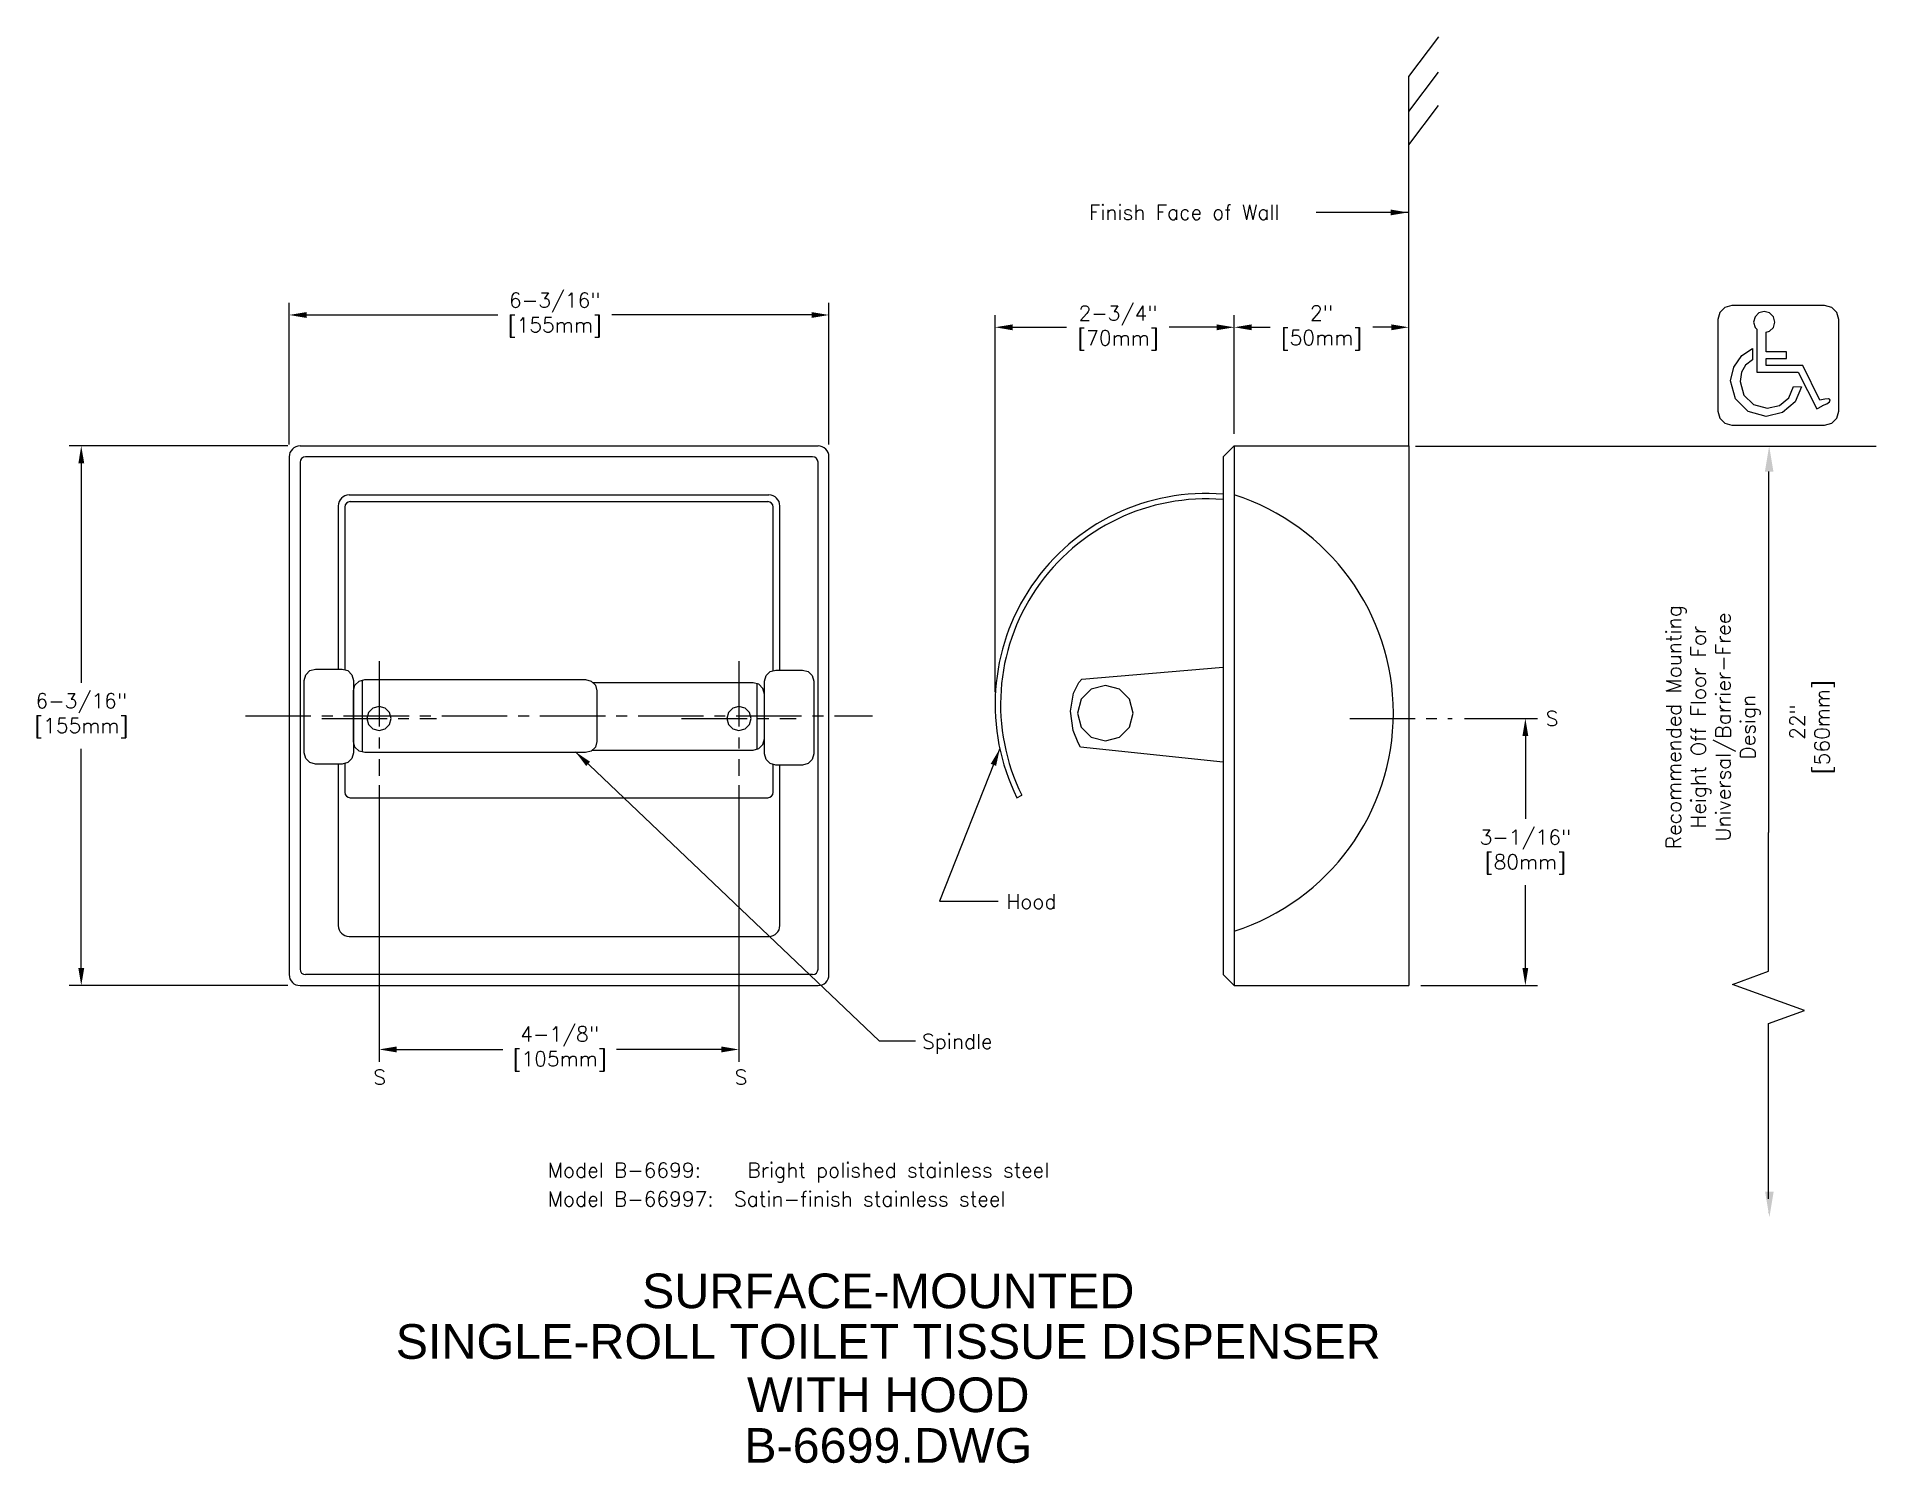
# Model space of a CAD drawing. Extents: x 40.4 to 61.5, y 1 to 17.3.
import ezdxf
from ezdxf.enums import TextEntityAlignment as Align

# ---------------------------------------------------------------- set-up
doc = ezdxf.new("R2010")
doc.units = 0
doc.header["$MEASUREMENT"] = 0
doc.header["$PDMODE"] = 35
doc.header["$PDSIZE"] = 0.000315
doc.linetypes.add('CENTER2', pattern=[1.125, 0.75, -0.125, 0.125, -0.125])
doc.layers.get('0').update_dxf_attribs({"linetype": 'CONTINUOUS'})
doc.layers.get('DEFPOINTS').update_dxf_attribs({"linetype": 'CONTINUOUS'})
for name, color, linetype in [('DETAIL', 4, 'CONTINUOUS'), ('DIM', 1, 'CONTINUOUS'), ('TEXT', 2, 'CONTINUOUS')]:
    doc.layers.add(name, color=color, linetype=linetype)
doc.styles.add('ARIAL_5', font='arial.ttf', dxfattribs={"height": 5})
doc.styles.add('DIM_S_5', font='simplex.shx', dxfattribs={"height": 0.17})
doc.styles.add('DIM_S_8', font='simplex.shx', dxfattribs={"height": 0.375})
doc.dimstyles.new('DIM_S_7', dxfattribs={"dimtxt": 0.12, "dimasz": 0.2, "dimexe": 0.14, "dimexo": 0.14, "dimgap": 0.09375, "dimtad": 1, "dimtih": 1, "dimtoh": 1, "dimdec": 4, "dimrnd": 0.0625, "dimzin": 0, "dimtxsty": 'DIM_S_5', "dimcen": 0.09375, "dimaunit": 1, "dimazin": 3, "dimtfac": 1, "dimtdec": 4, "dimtofl": 0, "dimtmove": 0, "dimatfit": 3, "dimtolj": 1, "dimtzin": 0})

# ---------------------------------------------------------------- blocks, each defined once
blk = doc.blocks.new('TBLK_TX')
blk = doc.blocks.new('*D2')
at = {"color": 0, "linetype": 'BYBLOCK'}
for p, q in [((30.004, 10.443), (30.004, 14.768)), ((32.745, 13.408), (32.745, 14.768)), ((30.204, 14.628), (30.824, 14.628)), ((32.545, 14.628), (31.999, 14.628))]:
    blk.add_line(p, q, dxfattribs=at)
for points in [[(30.204, 14.661), (30.204, 14.594), (30.004, 14.628)], [(32.545, 14.661), (32.545, 14.594), (32.745, 14.628)]]:
    blk.add_solid(points, dxfattribs=at)
at = {"layer": 'DEFPOINTS', "color": 0, "linetype": 'BYBLOCK'}
for p in [(32.745, 14.628), (32.745, 13.268), (30.004, 10.303)]:
    blk.add_point(p, dxfattribs=at)
at = {"color": 0, "linetype": 'BYBLOCK', "insert": (31.412, 14.619), "char_height": 0.17, "attachment_point": 5, "style": 'DIM_S_5'}
blk.add_mtext('\\A1;2-3/4"\\P[70mm]', dxfattribs=at)
blk = doc.blocks.new('*D3')
at = {"color": 0, "linetype": 'BYBLOCK'}
for p, q in [((54.149, 12.797), (54.149, 14.157)), ((56.149, 12.797), (56.149, 14.157)), ((54.349, 14.017), (54.561, 14.017)), ((55.949, 14.017), (55.736, 14.017))]:
    blk.add_line(p, q, dxfattribs=at)
for points in [[(54.349, 14.05), (54.349, 13.983), (54.149, 14.017)], [(55.949, 14.05), (55.949, 13.983), (56.149, 14.017)]]:
    blk.add_solid(points, dxfattribs=at)
at = {"layer": 'DEFPOINTS', "color": 0, "linetype": 'BYBLOCK'}
for p in [(56.149, 14.017), (54.149, 12.657), (56.149, 12.657)]:
    blk.add_point(p, dxfattribs=at)
at = {"color": 0, "linetype": 'BYBLOCK', "insert": (55.149, 14.011), "char_height": 0.17, "attachment_point": 5, "style": 'DIM_S_5'}
blk.add_mtext('\\A1;2"\\P[50mm]', dxfattribs=at)
blk = doc.blocks.new('*D4')
at = {"color": 0, "linetype": 'BYBLOCK'}
for p, q in [((43.315, 12.672), (43.315, 14.298)), ((43.515, 14.158), (45.708, 14.158)), ((49.303, 14.158), (47.013, 14.158)), ((49.503, 12.672), (49.503, 14.298))]:
    blk.add_line(p, q, dxfattribs=at)
for points in [[(43.515, 14.191), (43.515, 14.124), (43.315, 14.158)], [(49.303, 14.191), (49.303, 14.124), (49.503, 14.158)]]:
    blk.add_solid(points, dxfattribs=at)
at = {"layer": 'DEFPOINTS', "color": 0, "linetype": 'BYBLOCK'}
for p in [(49.503, 14.158), (43.315, 12.532), (49.503, 12.532)]:
    blk.add_point(p, dxfattribs=at)
at = {"color": 0, "linetype": 'BYBLOCK', "insert": (46.36, 14.157), "char_height": 0.17, "attachment_point": 5, "style": 'DIM_S_5'}
blk.add_mtext('\\A1;6-3/16"\\P[155mm]', dxfattribs=at)
blk = doc.blocks.new('*D5')
at = {"color": 0, "linetype": 'BYBLOCK'}
for p, q in [((44.346, 8.766), (44.346, 5.596)), ((48.471, 8.766), (48.471, 5.596)), ((44.546, 5.736), (45.763, 5.736)), ((48.271, 5.736), (47.067, 5.736))]:
    blk.add_line(p, q, dxfattribs=at)
for points in [[(44.546, 5.77), (44.546, 5.703), (44.346, 5.736)], [(48.271, 5.77), (48.271, 5.703), (48.471, 5.736)]]:
    blk.add_solid(points, dxfattribs=at)
at = {"layer": 'DEFPOINTS', "color": 0, "linetype": 'BYBLOCK'}
for p in [(44.346, 8.906), (48.471, 8.906), (48.471, 5.736)]:
    blk.add_point(p, dxfattribs=at)
at = {"color": 0, "linetype": 'BYBLOCK', "insert": (46.415, 5.743), "char_height": 0.17, "attachment_point": 5, "style": 'DIM_S_5'}
blk.add_mtext('\\A1;4-1/8"\\P[105mm]', dxfattribs=at)
blk = doc.blocks.new('*D6')
at = {"color": 0, "linetype": 'BYBLOCK'}
for p, q in [((56.789, 9.532), (57.626, 9.532)), ((57.486, 9.332), (57.486, 8.381)), ((57.486, 6.669), (57.486, 7.619)), ((56.289, 6.469), (57.626, 6.469))]:
    blk.add_line(p, q, dxfattribs=at)
for points in [[(57.453, 9.332), (57.519, 9.332), (57.486, 9.532)], [(57.453, 6.669), (57.519, 6.669), (57.486, 6.469)]]:
    blk.add_solid(points, dxfattribs=at)
at = {"layer": 'DEFPOINTS', "color": 0, "linetype": 'BYBLOCK'}
for p in [(56.649, 9.532), (56.149, 6.469), (57.486, 6.469)]:
    blk.add_point(p, dxfattribs=at)
at = {"color": 0, "linetype": 'BYBLOCK', "insert": (57.486, 8), "char_height": 0.17, "attachment_point": 5, "style": 'DIM_S_5'}
blk.add_mtext('\\A1;3-1/16"\\P[80mm]', dxfattribs=at)
blk = doc.blocks.new('*D7')
at = {"color": 0, "linetype": 'BYBLOCK'}
for p, q in [((43.3, 12.657), (40.792, 12.657)), ((40.932, 12.457), (40.932, 9.941)), ((40.932, 6.669), (40.932, 9.184)), ((43.3, 6.469), (40.792, 6.469))]:
    blk.add_line(p, q, dxfattribs=at)
for points in [[(40.899, 12.457), (40.966, 12.457), (40.932, 12.657)], [(40.899, 6.669), (40.966, 6.669), (40.932, 6.469)]]:
    blk.add_solid(points, dxfattribs=at)
at = {"layer": 'DEFPOINTS', "color": 0, "linetype": 'BYBLOCK'}
for p in [(43.44, 12.657), (40.932, 6.469), (43.44, 6.469)]:
    blk.add_point(p, dxfattribs=at)
at = {"color": 0, "linetype": 'BYBLOCK', "insert": (40.932, 9.563), "char_height": 0.17, "attachment_point": 5, "style": 'DIM_S_5'}
blk.add_mtext('\\A1;\\fSimplex|b0|i0|c0|p0;6-3/16"\\P[155mm]', dxfattribs=at)
blk = doc.blocks.new('ADA')
at = {"layer": 'DETAIL', "linetype": 'CONTINUOUS'}
for p, q in [((1.017, 0.853), (0.492, 0.853)), ((1.261, 0.358), (1.017, 0.853)), ((1.215, 0.235), (1.3, 0.278)), ((1.3, 0.278), (1.299, 0.282))]:
    blk.add_line(p, q, dxfattribs=at)
for points in [[(1.328, 0), (1.431, 0.028), (1.503, 0.1), (1.531, 0.202), (1.531, 1.514), (1.503, 1.616), (1.431, 1.688), (1.328, 1.716), (0, 1.716), (-0.102, 1.688), (-0.175, 1.616), (-0.203, 1.514), (-0.203, 0.202), (-0.175, 0.1), (-0.102, 0.028), (0, 0)], [(0.997, 0.551), (0.905, 0.333), (0.727, 0.181), (0.491, 0.125), (0.233, 0.194), (0.049, 0.378), (-0.021, 0.635), (0.026, 0.833), (0.142, 1), (0.293, 1.1), (0.295, 0.934), (0.193, 0.86), (0.137, 0.758), (0.12, 0.624), (0.172, 0.431), (0.31, 0.294), (0.504, 0.242), (0.68, 0.282), (0.814, 0.393), (0.883, 0.555)]]:
    blk.add_lwpolyline(points, close=True, dxfattribs=at)
for points in [[(0.492, 1.332), (0.54, 1.345), (0.595, 1.4), (0.616, 1.477), (0.595, 1.554), (0.54, 1.609), (0.463, 1.629), (0.386, 1.609), (0.331, 1.554), (0.31, 1.477), (0.331, 1.4), (0.355, 1.376)], [(0.355, 1.376), (0.355, 0.757)], [(0.492, 1.051), (0.492, 1.332)], [(0.492, 0.955), (0.78, 0.955), (0.78, 1.051), (0.492, 1.051)], [(0.492, 0.853), (0.492, 0.955)], [(0.355, 0.757), (0.492, 0.757)], [(0.492, 0.757), (0.948, 0.757)], [(0.948, 0.757), (1.215, 0.235)], [(1.299, 0.282), (1.359, 0.307), (1.398, 0.335), (1.407, 0.361), (1.382, 0.375), (1.329, 0.374), (1.261, 0.358)]]:
    blk.add_lwpolyline(points, dxfattribs=at)

msp = doc.modelspace()

# ---------------------------------------------------------------- linework, layer by layer
at = {"layer": 'DETAIL', "linetype": 'CONTINUOUS'}
for p, q in [((56.14851, 16.89368), (56.49278, 17.34793)), ((56.14851, 16.49241), (56.49071, 16.94393)), ((56.14851, 12.6566), (56.14851, 16.89368)), ((56.14851, 16.10995), (56.49071, 16.56147)), ((43.44011, 12.6566), (49.37777, 12.6566)), ((54.14851, 12.6566), (54.02351, 12.5316)), ((54.14851, 12.6566), (54.14851, 6.4691)), ((54.14851, 12.6566), (56.14851, 12.6566)), ((56.14851, 12.6566), (56.14851, 6.4691)), ((43.31511, 12.5316), (43.31511, 6.5941)), ((43.44011, 12.4691), (43.44011, 6.6566)), ((49.31527, 12.5316), (43.50261, 12.5316)), ((49.37777, 6.6566), (49.37777, 12.4691)), ((49.50277, 6.5941), (49.50277, 12.5316)), ((54.02351, 12.5316), (54.02351, 6.5941)), ((44.00261, 12.0941), (48.81527, 12.0941)), ((43.87761, 11.9691), (43.87761, 10.09737)), ((43.95386, 11.95535), (43.95386, 10.08926)), ((44.01636, 12.01785), (48.80153, 12.01785)), ((48.86403, 10.07881), (48.86403, 11.95535)), ((48.94027, 10.08692), (48.94027, 11.9691)), ((43.87761, 9.00758), (43.87761, 7.1566)), ((43.95386, 9.01568), (43.95386, 8.68527)), ((48.86403, 8.68527), (48.86403, 9.00524)), ((48.94027, 7.1566), (48.94027, 8.99713)), ((51.65709, 8.62277), (51.71314, 8.6504)), ((44.01636, 8.62277), (48.80153, 8.62277)), ((44.00261, 7.0316), (48.81527, 7.0316)), ((49.31527, 6.5941), (43.50261, 6.5941)), ((54.14851, 6.4691), (54.02351, 6.5941)), ((43.44011, 6.4691), (49.37777, 6.4691)), ((54.14851, 6.4691), (56.14851, 6.4691))]:
    msp.add_line(p, q, dxfattribs=at)
at = {"layer": 'DETAIL', "linetype": 'CENTER2'}
for p, q in [((44.34644, 10.18817), (44.34644, 8.87513)), ((48.47144, 10.18817), (48.47144, 8.87513)), ((42.81511, 9.56285), (50.00277, 9.56285)), ((43.68898, 9.53159), (45.00393, 9.53159)), ((47.81398, 9.53159), (49.12893, 9.53159)), ((55.47242, 9.5316), (56.64851, 9.5316))]:
    msp.add_line(p, q, dxfattribs=at)
at = {"layer": 'DETAIL', "linetype": 'CONTINUOUS'}
for points in [[(43.61784, 9.00758), (43.55201, 9.02525), (43.50524, 9.07169), (43.48744, 9.13703), (43.48744, 9.96784), (43.50524, 10.03321), (43.55201, 10.07968), (43.61784, 10.09737), (43.92182, 10.09737), (43.98764, 10.07968), (44.03441, 10.03321), (44.05221, 9.96784), (44.05221, 9.13703), (44.03441, 9.07169), (43.98764, 9.02525), (43.92182, 9.00758)], [(44.18261, 9.13935), (44.11678, 9.15702), (44.07001, 9.20344), (44.05221, 9.26875), (44.05221, 9.84769), (44.07001, 9.91302), (44.11678, 9.95948), (44.18261, 9.97717), (46.71305, 9.97717), (46.77888, 9.95948), (46.82566, 9.91302), (46.84347, 9.84769), (46.84347, 9.26875), (46.82566, 9.20344), (46.77888, 9.15702), (46.71305, 9.13935)], [(48.89418, 8.99713), (48.8284, 9.01481), (48.78162, 9.06127), (48.76381, 9.12658), (48.76381, 9.95744), (48.78162, 10.02278), (48.8284, 10.06923), (48.89418, 10.08692), (49.19817, 10.08692), (49.26399, 10.06923), (49.31076, 10.02278), (49.32856, 9.95744), (49.32856, 9.12658), (49.31076, 9.06127), (49.26399, 9.01481), (49.19817, 8.99713)], [(44.27611, 9.65141), (44.22613, 9.60163), (44.2071, 9.5316), (44.22613, 9.46159), (44.27611, 9.41184), (44.34644, 9.39292), (44.41679, 9.41184), (44.46678, 9.46159), (44.4858, 9.5316), (44.46678, 9.60163), (44.41679, 9.65141), (44.34644, 9.67035)], [(48.40111, 9.65141), (48.35113, 9.60163), (48.3321, 9.5316), (48.35113, 9.46159), (48.40111, 9.41184), (48.47144, 9.39292), (48.54179, 9.41184), (48.59178, 9.46159), (48.6108, 9.5316), (48.59178, 9.60163), (48.54179, 9.65141), (48.47144, 9.67035)]]:
    msp.add_lwpolyline(points, close=True, dxfattribs=at)
for points in [[(44.15211, 9.96897), (44.15279, 9.14735)], [(48.63341, 9.16876), (48.69923, 9.18645), (48.74601, 9.23291), (48.76381, 9.29823), (48.76381, 9.81152), (48.74601, 9.87685), (48.69923, 9.92331), (48.63341, 9.94099), (46.7975, 9.94099)], [(48.67465, 9.92992), (48.67532, 9.18002)], [(54.02351, 9.0311), (52.38786, 9.20171), (52.35884, 9.2515), (52.3044, 9.39287), (52.27352, 9.61382), (52.30513, 9.82305), (52.36675, 9.9426), (52.4024, 9.98311), (54.02351, 10.12089)], [(52.67159, 9.90912), (52.51054, 9.86585), (52.39605, 9.75219), (52.35247, 9.5923)], [(52.99068, 9.5923), (52.94713, 9.75219), (52.83267, 9.86585), (52.67159, 9.90912)], [(52.35247, 9.5923), (52.39605, 9.4324), (52.51054, 9.31874), (52.67159, 9.27548)], [(52.67159, 9.27548), (52.83267, 9.31874), (52.94713, 9.4324), (52.99068, 9.5923)], [(46.79071, 9.16876), (48.63341, 9.16876)]]:
    msp.add_lwpolyline(points, dxfattribs=at)
for centre, radius, start, end in [((43.44011, 12.5316), 0.125, 90, 180), ((49.37777, 12.5316), 0.125, 0, 90), ((43.50261, 12.4691), 0.0625, 90, 180), ((49.31527, 12.4691), 0.0625, 0, 90), ((44.00261, 11.9691), 0.125, 90, 180), ((48.81527, 11.9691), 0.125, 0, 90), ((53.82685, 9.69243), 2.4191, 85.336893, 206.242718), ((53.82685, 9.69243), 2.3566, 85.336893, 206.242718), ((53.34843, 9.59405), 2.62491, 287.746447, 72.253553), ((44.01636, 11.95535), 0.0625, 90, 180), ((48.80153, 11.95535), 0.0625, 0, 90), ((44.01636, 8.68527), 0.0625, 180, 270), ((48.80153, 8.68527), 0.0625, 270, 0), ((44.00261, 7.1566), 0.125, 180, 270), ((48.81527, 7.1566), 0.125, 270, 0), ((43.44011, 6.5941), 0.125, 180, 270), ((43.50261, 6.6566), 0.0625, 180, 270), ((49.31527, 6.6566), 0.0625, 270, 0), ((49.37777, 6.5941), 0.125, 270, 0)]:
    msp.add_arc(centre, radius, start, end, dxfattribs=at)
at = {"layer": 'DIM', "linetype": 'CONTINUOUS'}
for p, q in [((56.22849, 12.65491), (61.50799, 12.65491)), ((60.27392, 12.36295), (60.27392, 8.22549)), ((60.27392, 6.63263), (60.27392, 8.22549)), ((60.27392, 4.49279), (60.27392, 6.03263))]:
    msp.add_line(p, q, dxfattribs=at)
msp.add_lwpolyline([(60.27392, 4.02404), (60.27392, 6.03263), (60.68605, 6.18263), (59.8618, 6.48263), (60.27392, 6.63263), (60.27392, 8.22549)], dxfattribs=at)
msp.add_point((60.27392, 3.86779), dxfattribs=at)
for points in [[(60.23211, 12.36295), (60.32984, 12.36295), (60.28098, 12.65614)], [(60.23446, 4.10456), (60.33212, 4.10456), (60.28329, 3.81159)]]:
    msp.add_solid(points, dxfattribs=at)

# ---------------------------------------------------------------- block references
at = {"linetype": 'CONTINUOUS', "xscale": 0.7999999999999972, "yscale": 0.7999999999999998, "zscale": 0.8}
msp.add_blockref('ADA', (59.85397, 12.895), dxfattribs=at)
at = {"layer": 'TEXT', "linetype": 'CONTINUOUS'}
ref = msp.add_blockref('TBLK_TX', (50.18289, 2.7691), dxfattribs=dict(at, xscale=0.07949760000000002, yscale=0.07949760000000002, zscale=0.07949760000000002))
ref.add_attrib('TITLE', 'SURFACE-MOUNTED', dxfattribs={"layer": '0', "height": 0.397488, "style": 'ARIAL_5'}).set_placement((50.18289, 2.7691), align=Align.CENTER)
ref.add_attrib('DWG_NAME', 'SINGLE-ROLL TOILET TISSUE DISPENSER', dxfattribs={"layer": '0', "height": 0.397488, "style": 'ARIAL_5'}).set_placement((50.18289, 2.18896), align=Align.CENTER)
ref = msp.add_blockref('TBLK_TX', (50.18289, 1.57757), dxfattribs=dict(at, xscale=0.07949760000000002, yscale=0.07949760000000002, zscale=0.07949760000000002))
ref.add_attrib('TITLE', 'WITH HOOD', dxfattribs={"layer": '0', "height": 0.397488, "style": 'ARIAL_5'}).set_placement((50.18289, 1.57757), align=Align.CENTER)
ref.add_attrib('DWG_NAME', 'B-6699.DWG', dxfattribs={"layer": '0', "height": 0.397488, "style": 'ARIAL_5'}).set_placement((50.18289, 0.99743), align=Align.CENTER)

# ---------------------------------------------------------------- texts
at = {"layer": 'DIM', "linetype": 'CONTINUOUS', "style": 'DIM_S_5'}
for s, p in [('Finish Face of Wall', (52.48234, 15.25016)), ('S', (57.71777, 9.44671)), ('Hood', (51.53606, 7.34779)), ('Spindle', (50.56925, 5.7432)), ('S', (44.28114, 5.33248)), ('S', (48.42129, 5.33248)), ('Model B-6699:   Bright polished stainless steel', (46.27937, 4.26778)), ('Model B-66997:  Satin-finish stainless steel', (46.27937, 3.9367))]:
    msp.add_text(s, height=0.17, dxfattribs=at).set_placement(p)
at = {"layer": 'DIM', "linetype": 'CONTINUOUS', "insert": (60.06492, 9.43235), "char_height": 0.17, "attachment_point": 5, "rotation": 90, "style": 'DIM_S_8'}
msp.add_mtext('Recommended Mounting\\PHeight Off Floor For \\PUniversal/Barrier-Free\\PDesign\\P\\P 22"\\P[560mm]', dxfattribs=at)

# ---------------------------------------------------------------- dimensions: what is measured, and where the dimension line sits
at = {"layer": 'DIM', "linetype": 'CONTINUOUS'}
for base, p1, p2, text, picture, middle in [((49.50277, 14.15764), (43.31511, 12.5316), (49.50277, 12.5316), '6-3/16"\\P[155mm]', '*D4', (46.36047, 14.15741)), ((56.14851, 14.01668), (54.14851, 12.6566), (56.14851, 12.6566), '2"\\P[50mm]', '*D3', (55.14851, 14.01131)), ((48.47144, 5.73646), (44.34644, 8.90638), (48.47144, 8.90638), '4-1/8"\\P[105mm]', '*D5', (46.41513, 5.7432))]:
    dim = msp.add_linear_dim(base=base, p1=p1, p2=p2, text=text, dimstyle='DIM_S_7', override={"dimpost": '\\X'}, dxfattribs=at)
    dim.commit()
    dim.dimension.update_dxf_attribs({"geometry": picture, "text_midpoint": middle, "dimtype": 160})
dim = msp.add_linear_dim(base=(54.14851, 14.01668), p1=(51.40775, 9.69243), p2=(54.14851, 12.6566), text='2-3/4"\\P[70mm]', dimstyle='DIM_S_7', override={"dimpost": '\\X'}, dxfattribs=at)
dim.commit()
dim.dimension.update_dxf_attribs({"geometry": '*D2', "text_midpoint": (52.81501, 14.00794), "dimtype": 160, "insert": (21.40343, -0.61105)})
for base, p1, p2, text, picture, middle in [((40.93232, 6.4691), (43.44011, 12.6566), (43.44011, 6.4691), '\\fSimplex|b0|i0|c0|p0;6-3/16"\\P[155mm]', '*D7', (40.93232, 9.56285)), ((57.48596, 6.4691), (56.64851, 9.5316), (56.14851, 6.4691), '3-1/16"\\P[80mm]', '*D6', (57.48596, 8.00035))]:
    dim = msp.add_linear_dim(base=base, p1=p1, p2=p2, angle=90, text=text, dimstyle='DIM_S_7', override={"dimpost": '\\X'}, dxfattribs=at)
    dim.commit()
    dim.dimension.update_dxf_attribs({"geometry": picture, "text_midpoint": middle})

# ---------------------------------------------------------------- leaders
for points in [[(56.1423, 15.33377), (55.08804, 15.33377)], [(46.59732, 9.14895), (50.07732, 5.83426), (50.49637, 5.83426)], [(51.46203, 9.18538), (50.76967, 7.43697), (51.44381, 7.43697)]]:
    msp.add_leader(points, dimstyle='DIM_S_7', dxfattribs=at)

doc.saveas('drawing.dxf')
